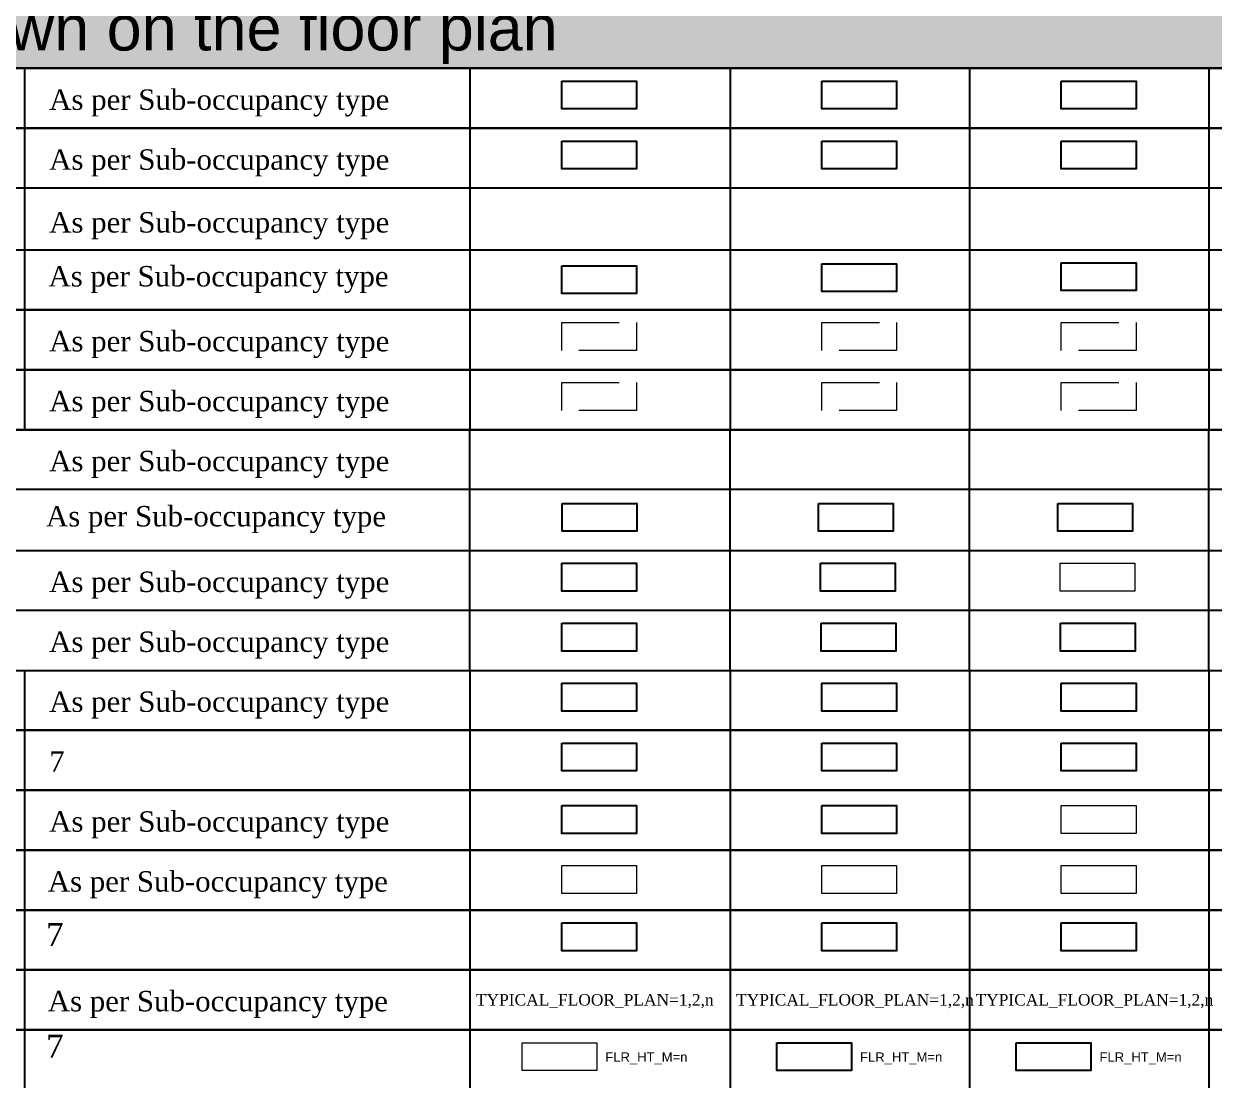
# Model space of a CAD drawing. Header units: millimetres. Extents: x -9481 to -9286, y 28700 to 28853.
# Drawn here: x -9461.74 to -9451.39, y 28801.77 to 28810.95 of the extents above; entities that cross this region are included whole.
import ezdxf

# ---------------------------------------------------------------- set-up
doc = ezdxf.new("R2010")
doc.units = ezdxf.units.MM
doc.linetypes.add('CONTINULUS', pattern=[0])
doc.linetypes.add('DASHED', pattern=[0.75, 0.5, -0.25])
for name, color, linetype in [('BLK_1_FLR_-2_FAR_AREA_ADD', 7, 'Continuous'), ('BLK_1_FLR_0_APPROVED_CONSTRUCTION', 7, 'Continuous'), ('BLK_1_FLR_0_CARPET_AREA', 25, 'Continuous'), ('BLK_1_FLR_0_CRPT_AREA_DEDUCT_EXISTING', 7, 'Continuous'), ('BLK_1_FLR_0_DEMOLITION_AREA', 7, 'Continuous'), ('BLK_1_FLR_0_FAR_AREA_DEDUCT', 7, 'Continuous'), ('BLK_1_FLR_0_FAR_AREA_DEDUCT_EXISTING', 7, 'Continuous'), ('BLK_1_FLR_1_APPROVED_CONSTRUCTION', 7, 'Continuous'), ('BLK_1_FLR_1_CARPET_AREA', 25, 'Continuous'), ('BLK_1_FLR_1_CARPET_AREA_EXISTING', 25, 'Continuous'), ('BLK_1_FLR_1_CRPT_AREA_DEDUCT_EXISTING', 7, 'Continuous'), ('BLK_1_FLR_1_DEMOLITION_AREA', 7, 'Continuous'), ('BLK_1_FLR_1_FAR_AREA_DEDUCT', 7, 'Continuous'), ('BLK_1_FLR_1_FAR_AREA_DEDUCT_EXISTING', 7, 'Continuous'), ('BLK_1_FLR_1_ROOF_AREA', 7, 'Continuous'), ('BLK_1_FLR_2_APPROVED_CONSTRUCTION', 7, 'Continuous'), ('BLK_1_FLR_2_CRPT_AREA_DEDUCT_EXISTING', 7, 'Continuous'), ('BLK_1_FLR_2_DEMOLITION_AREA', 7, 'Continuous'), ('BLK_1_FLR_2_FAR_AREA_DEDUCT', 7, 'Continuous'), ('BLK_1_FLR_2_FAR_AREA_DEDUCT_EXISTING', 7, 'Continuous'), ('BLK_1_FLR_2_ROOF_AREA', 7, 'Continuous'), ('BLK_1_PLANTATION_GREENSTRIP', 7, 'Continuous'), ('BLK_3_FLR_0_ROOF_AREA', 7, 'Continuous'), ('HATCH', 7, 'Continuous')]:
    doc.layers.add(name, color=color, linetype=linetype)
for name, color, linetype, plot in [('BLK_1_FLR_0_BLT_UP_AREA', 25, 'Continuous', False), ('BLK_1_FLR_0_BLT_UP_AREA_DEDUCT', 25, 'Continuous', False), ('BLK_1_FLR_0_CARPET_AREA_EXISTING', 7, 'Continuous', False), ('BLK_1_FLR_1_BLT_UP_AREA', 25, 'Continuous', False), ('BLK_1_FLR_1_BLT_UP_AREA_DEDUCT', 25, 'Continuous', False), ('BLK_1_FLR_1_STAIR_1', 1, 'Continuous', False), ('BLK_1_FLR_2_BLT_UP_AREA', 7, 'Continuous', False), ('BLK_1_FLR_2_BLT_UP_AREA_DEDUCT', 7, 'Continuous', False), ('BLK_1_FLR_2_STAIR_1', 1, 'Continuous', False)]:
    doc.layers.add(name, color=color, linetype=linetype, plot=plot)
for name, color, linetype, lineweight in [('BLK_1_FLR_0_BLT_UP_AREA_DEDUCT_EXISTING', 11, 'DASHED', 9), ('BLK_1_FLR_0_BLT_UP_AREA_EXISTING', 11, 'DASHED', 9), ('BLK_1_FLR_0_CRPT_AREA_DEDUCT', 7, 'Continuous', 0), ('BLK_1_FLR_0_STAIR_1', 7, 'Continuous', 0), ('BLK_1_FLR_1_BLT_UP_AREA_DEDUCT_EXISTING', 11, 'DASHED', 9), ('BLK_1_FLR_1_BLT_UP_AREA_EXISTING', 11, 'DASHED', 9), ('BLK_1_FLR_1_CRPT_AREA_DEDUCT', 7, 'Continuous', 0), ('BLK_1_FLR_2_BLT_UP_AREA_DEDUCT_EXISTING', 11, 'DASHED', 9), ('BLK_1_FLR_2_BLT_UP_AREA_EXISTING', 11, 'DASHED', 9), ('BLK_1_FLR_2_CARPET_AREA', 7, 'Continuous', 0), ('BLK_1_FLR_2_CARPET_AREA_EXISTING', 7, 'Continuous', 0), ('BLK_1_FLR_2_CRPT_AREA_DEDUCT', 7, 'Continuous', 0)]:
    doc.layers.add(name, color=color, linetype=linetype, lineweight=lineweight)
doc.styles.add('MtXpl_Georgia', font='georgiab.ttf')
doc.styles.get("Standard").update_dxf_attribs({"font": 'arial.ttf', "height": 0.25})
doc.styles.add('TNR', font='times.ttf', dxfattribs={"height": 0.5})

# ---------------------------------------------------------------- blocks, each defined once
blk = doc.blocks.new('H2')
at = {"layer": 'HATCH', "linetype": 'CONTINULUS', "ltscale": 0.05}
h = blk.add_hatch(color=241, dxfattribs=at)
h.dxf.hatch_style = 1
h.paths.add_polyline_path([(-9435.455, 28804.6), (-9435.455, 28803.827), (-9396.427, 28803.827), (-9396.427, 28804.6)])
blk.add_lwpolyline([(-9435.455, 28804.6), (-9396.427, 28804.6), (-9396.427, 28803.827), (-9435.455, 28803.827), (-9435.455, 28804.6)], close=True)
at = {"color": 18, "insert": (-9420.014, 28804.373), "char_height": 0.39118, "attachment_point": 1}
blk.add_mtext_dynamic_manual_height_columns('Layers to be drawn on the floor plan', width=11.88863, gutter_width=1.633, heights=[0], dxfattribs=at)

msp = doc.modelspace()

# ---------------------------------------------------------------- linework, layer by layer
for p, q in [((-9461.731845, 28810.561705), (-9461.731845, 28810.039555)), ((-9457.862239, 28810.561705), (-9457.862239, 28810.041058)), ((-9455.60159, 28810.561705), (-9455.60159, 28810.041058)), ((-9453.52083, 28810.561705), (-9453.52083, 28810.041058)), ((-9451.440064, 28810.561705), (-9451.440064, 28810.041058)), ((-9461.731845, 28810.041058), (-9461.731845, 28809.518908)), ((-9457.862239, 28810.041058), (-9457.862239, 28809.520411)), ((-9455.60159, 28810.041058), (-9455.60159, 28809.520411)), ((-9453.52083, 28810.041058), (-9453.52083, 28809.520411)), ((-9451.440064, 28810.041058), (-9451.440064, 28809.520411)), ((-9461.731845, 28808.463269), (-9461.731845, 28807.941118)), ((-9457.862239, 28808.463269), (-9457.862239, 28807.942622)), ((-9455.60159, 28808.463269), (-9455.60159, 28807.942622)), ((-9453.52083, 28808.463269), (-9453.52083, 28807.942622)), ((-9451.440064, 28808.463269), (-9451.440064, 28807.942622)), ((-9461.731845, 28807.942622), (-9461.731845, 28807.420471)), ((-9457.862239, 28807.942622), (-9457.862239, 28807.421975)), ((-9455.60159, 28807.942622), (-9455.60159, 28807.421975)), ((-9453.52083, 28807.942622), (-9453.52083, 28807.421975)), ((-9451.440064, 28807.942622), (-9451.440064, 28807.421975)), ((-9461.731845, 28805.331172), (-9461.731845, 28804.809022)), ((-9457.862239, 28805.331172), (-9457.862239, 28804.810525)), ((-9455.60159, 28805.331172), (-9455.60159, 28804.810525)), ((-9453.52083, 28805.331172), (-9453.52083, 28804.810525)), ((-9451.440064, 28805.331172), (-9451.440064, 28804.810525)), ((-9461.731845, 28804.810525), (-9461.731845, 28804.288375)), ((-9457.862239, 28804.810525), (-9457.862239, 28804.289878)), ((-9455.60159, 28804.810525), (-9455.60159, 28804.289878)), ((-9453.52083, 28804.810525), (-9453.52083, 28804.289878)), ((-9451.440064, 28804.810525), (-9451.440064, 28804.289878)), ((-9461.731845, 28804.289878), (-9461.731845, 28803.767728)), ((-9457.862239, 28804.289878), (-9457.862239, 28803.769231)), ((-9455.60159, 28804.289878), (-9455.60159, 28803.248584)), ((-9453.52083, 28804.289878), (-9453.52083, 28803.248584)), ((-9451.440064, 28804.289878), (-9451.440064, 28803.248584)), ((-9461.731845, 28803.769231), (-9461.731845, 28803.247081)), ((-9457.862239, 28803.769231), (-9457.862239, 28803.248584)), ((-9461.731845, 28803.248584), (-9461.731845, 28802.726434)), ((-9457.862239, 28803.248584), (-9457.862239, 28802.727938)), ((-9455.60159, 28803.248584), (-9455.60159, 28802.727938)), ((-9453.52083, 28803.248584), (-9453.52083, 28802.727938)), ((-9451.440064, 28803.248584), (-9451.440064, 28802.727938)), ((-9461.731845, 28802.727938), (-9461.731845, 28802.726434)), ((-9461.731845, 28802.727938), (-9461.731845, 28802.205787)), ((-9457.862239, 28802.727938), (-9457.862239, 28802.207291)), ((-9455.60159, 28802.727938), (-9455.60159, 28802.207291)), ((-9453.52083, 28802.727938), (-9453.52083, 28802.207291)), ((-9451.440064, 28802.727938), (-9451.440064, 28802.207291)), ((-9461.731845, 28802.207291), (-9461.731845, 28801.68514)), ((-9461.731845, 28802.207291), (-9461.731845, 28802.205787)), ((-9457.862239, 28802.207291), (-9457.862239, 28801.686644)), ((-9455.60159, 28802.207291), (-9455.60159, 28801.686644)), ((-9453.52083, 28802.207291), (-9453.52083, 28801.686644)), ((-9451.440064, 28802.207291), (-9451.440064, 28801.686644))]:
    msp.add_line(p, q)
at = {"color": 7, "linetype": 'CONTINULUS', "ltscale": 0.05}
for p, q in [((-9461.731845, 28809.520411), (-9461.731845, 28808.463269)), ((-9457.862239, 28809.520411), (-9457.862239, 28808.463269)), ((-9455.60159, 28809.520411), (-9455.60159, 28808.463269)), ((-9453.52083, 28809.520411), (-9453.52083, 28808.463269)), ((-9451.440064, 28809.520411), (-9451.440064, 28808.463269))]:
    msp.add_line(p, q, dxfattribs=at)
for points in [[(-9481.2579, 28810.041058), (-9481.2579, 28810.561705), (-9442.229952, 28810.561705), (-9442.229952, 28810.041058), (-9470.864214, 28810.041058)], [(-9470.864214, 28810.041058), (-9442.229952, 28810.041058), (-9442.229952, 28809.520411), (-9470.864214, 28809.520411)], [(-9470.864214, 28808.983915), (-9442.229952, 28808.983915), (-9442.229952, 28808.463269), (-9470.864214, 28808.463269)], [(-9481.2579, 28807.942622), (-9481.2579, 28808.463269), (-9442.229952, 28808.463269), (-9442.229952, 28807.942622), (-9470.864214, 28807.942622)], [(-9470.864214, 28808.463269), (-9442.229952, 28808.463269), (-9442.229952, 28807.942622), (-9470.864214, 28807.942622)], [(-9470.864214, 28807.942622), (-9442.229952, 28807.942622), (-9442.229952, 28807.421975), (-9470.864214, 28807.421975)], [(-9470.864214, 28807.421975), (-9442.229952, 28807.421975), (-9442.229952, 28806.901328), (-9470.864214, 28806.901328)], [(-9481.2579, 28805.331172), (-9481.2579, 28806.372466), (-9442.229952, 28806.372466), (-9442.229952, 28805.851819), (-9470.864214, 28805.851819)], [(-9481.2579, 28803.248584), (-9481.2579, 28805.331172), (-9442.229952, 28805.331172), (-9442.229952, 28804.810525), (-9481.2579, 28804.810525)], [(-9481.2579, 28804.289878), (-9481.2579, 28804.810525), (-9442.229952, 28804.810525), (-9442.229952, 28804.289878), (-9481.2579, 28804.289878)], [(-9481.2579, 28803.769231), (-9481.2579, 28804.289878), (-9442.229952, 28804.289878), (-9442.229952, 28803.769231), (-9470.864214, 28803.769231)], [(-9470.864214, 28803.769231), (-9442.229952, 28803.769231), (-9442.229952, 28803.248584), (-9481.2579, 28803.248584)], [(-9481.2579, 28801.686644), (-9481.2579, 28802.207291), (-9442.229952, 28802.207291), (-9442.229952, 28801.686644), (-9470.864214, 28801.686644)]]:
    msp.add_lwpolyline(points)
for points in [[(-9481.2579, 28803.248584), (-9442.229952, 28803.248584), (-9442.229952, 28802.727938), (-9481.2579, 28802.727938), (-9481.2579, 28803.248584)], [(-9481.2579, 28802.727938), (-9442.229952, 28802.727938), (-9442.229952, 28802.207291), (-9481.2579, 28802.207291), (-9481.2579, 28802.727938)]]:
    msp.add_lwpolyline(points, close=True)
at = {"layer": 'BLK_1_FLR_-2_FAR_AREA_ADD', "color": 7, "linetype": 'CONTINULUS', "ltscale": 0.05}
for p, q in [((-9457.862239, 28805.331172), (-9457.862239, 28807.421975)), ((-9455.60159, 28805.331172), (-9455.60159, 28807.421975)), ((-9453.52083, 28805.331172), (-9453.52083, 28807.421975)), ((-9451.440064, 28805.331172), (-9451.440064, 28807.421975))]:
    msp.add_line(p, q, dxfattribs=at)
at = {"layer": 'BLK_1_FLR_0_APPROVED_CONSTRUCTION', "color": 11}
msp.add_lwpolyline([(-9457.064156, 28805.220044), (-9456.414975, 28805.220044), (-9456.414975, 28804.977895), (-9457.064156, 28804.977895)], close=True, dxfattribs=at)
at = {"layer": 'BLK_1_FLR_0_BLT_UP_AREA', "color": 11}
msp.add_lwpolyline([(-9457.064156, 28810.450577), (-9456.414975, 28810.450577), (-9456.414975, 28810.208428), (-9457.064156, 28810.208428)], close=True, dxfattribs=at)
at = {"layer": 'BLK_1_FLR_0_BLT_UP_AREA_DEDUCT', "color": 11}
msp.add_lwpolyline([(-9457.064156, 28809.92993), (-9456.414975, 28809.92993), (-9456.414975, 28809.687781), (-9457.064156, 28809.687781)], close=True, dxfattribs=at)
at = {"layer": 'BLK_1_FLR_0_BLT_UP_AREA_DEDUCT_EXISTING', "color": 11}
msp.add_lwpolyline([(-9457.064156, 28807.831494), (-9456.414975, 28807.831494), (-9456.414975, 28807.589344), (-9457.064156, 28807.589344)], close=True, dxfattribs=at)
at = {"layer": 'BLK_1_FLR_0_BLT_UP_AREA_EXISTING', "color": 11}
msp.add_lwpolyline([(-9457.064156, 28808.35214), (-9456.414975, 28808.35214), (-9456.414975, 28808.109991), (-9457.064156, 28808.109991)], close=True, dxfattribs=at)
at = {"layer": 'BLK_1_FLR_0_CARPET_AREA', "color": 11}
msp.add_lwpolyline([(-9457.064156, 28804.156373), (-9456.414975, 28804.156373), (-9456.414975, 28803.914223), (-9457.064156, 28803.914223)], close=True, dxfattribs=at)
at = {"layer": 'BLK_1_FLR_0_CARPET_AREA_EXISTING', "color": 11, "linetype": 'CONTINULUS', "ltscale": 0.05}
msp.add_lwpolyline([(-9457.064156, 28806.261338), (-9456.414975, 28806.261338), (-9456.414975, 28806.019189), (-9457.064156, 28806.019189)], close=True, dxfattribs=at)
at = {"layer": 'BLK_1_FLR_0_CRPT_AREA_DEDUCT', "color": 11}
msp.add_lwpolyline([(-9457.064156, 28803.635726), (-9456.414975, 28803.635726), (-9456.414975, 28803.393576), (-9457.064156, 28803.393576)], close=True, dxfattribs=at)
at = {"layer": 'BLK_1_FLR_0_CRPT_AREA_DEDUCT_EXISTING', "color": 11, "linetype": 'CONTINULUS', "ltscale": 0.05}
msp.add_lwpolyline([(-9457.064156, 28805.740691), (-9456.414975, 28805.740691), (-9456.414975, 28805.498542), (-9457.064156, 28805.498542)], close=True, dxfattribs=at)
at = {"layer": 'BLK_1_FLR_0_DEMOLITION_AREA', "color": 7}
msp.add_lwpolyline([(-9457.064156, 28804.699397), (-9456.414975, 28804.699397), (-9456.414975, 28804.457248), (-9457.064156, 28804.457248)], close=True, dxfattribs=at)
at = {"layer": 'BLK_1_FLR_0_FAR_AREA_DEDUCT', "color": 11, "linetype": 'CONTINULUS', "ltscale": 0.05}
msp.add_lwpolyline([(-9457.064156, 28808.846197), (-9456.414975, 28808.846197), (-9456.414975, 28808.604047), (-9457.064156, 28808.604047)], close=True, dxfattribs=at)
at = {"layer": 'BLK_1_FLR_0_FAR_AREA_DEDUCT_EXISTING', "color": 11, "linetype": 'CONTINULUS', "ltscale": 0.05}
msp.add_lwpolyline([(-9457.059821, 28806.781985), (-9456.41064, 28806.781985), (-9456.41064, 28806.539836), (-9457.059821, 28806.539836)], close=True, dxfattribs=at)
at = {"layer": 'BLK_1_FLR_0_STAIR_1'}
msp.add_lwpolyline([(-9457.408705, 28802.096163), (-9456.759524, 28802.096163), (-9456.759524, 28801.854013), (-9457.408705, 28801.854013)], close=True, dxfattribs=at)
at = {"layer": 'BLK_1_FLR_1_APPROVED_CONSTRUCTION', "color": 11}
msp.add_lwpolyline([(-9454.803507, 28805.220044), (-9454.154325, 28805.220044), (-9454.154325, 28804.977895), (-9454.803507, 28804.977895)], close=True, dxfattribs=at)
at = {"layer": 'BLK_1_FLR_1_BLT_UP_AREA', "color": 11}
msp.add_lwpolyline([(-9454.803507, 28810.450577), (-9454.154325, 28810.450577), (-9454.154325, 28810.208428), (-9454.803507, 28810.208428)], close=True, dxfattribs=at)
at = {"layer": 'BLK_1_FLR_1_BLT_UP_AREA_DEDUCT', "color": 11}
msp.add_lwpolyline([(-9454.803507, 28809.92993), (-9454.154325, 28809.92993), (-9454.154325, 28809.687781), (-9454.803507, 28809.687781)], close=True, dxfattribs=at)
at = {"layer": 'BLK_1_FLR_1_BLT_UP_AREA_DEDUCT_EXISTING', "color": 11}
msp.add_lwpolyline([(-9454.803507, 28807.831494), (-9454.154325, 28807.831494), (-9454.154325, 28807.589344), (-9454.803507, 28807.589344)], close=True, dxfattribs=at)
at = {"layer": 'BLK_1_FLR_1_BLT_UP_AREA_EXISTING', "color": 11}
msp.add_lwpolyline([(-9454.803507, 28808.35214), (-9454.154325, 28808.35214), (-9454.154325, 28808.109991), (-9454.803507, 28808.109991)], close=True, dxfattribs=at)
at = {"layer": 'BLK_1_FLR_1_CARPET_AREA', "color": 11}
msp.add_lwpolyline([(-9454.803507, 28804.156373), (-9454.154325, 28804.156373), (-9454.154325, 28803.914223), (-9454.803507, 28803.914223)], close=True, dxfattribs=at)
at = {"layer": 'BLK_1_FLR_1_CARPET_AREA_EXISTING', "color": 11, "linetype": 'CONTINULUS', "ltscale": 0.05}
msp.add_lwpolyline([(-9454.814993, 28806.261338), (-9454.165812, 28806.261338), (-9454.165812, 28806.019189), (-9454.814993, 28806.019189)], close=True, dxfattribs=at)
at = {"layer": 'BLK_1_FLR_1_CRPT_AREA_DEDUCT', "color": 11}
msp.add_lwpolyline([(-9454.803507, 28803.635726), (-9454.154325, 28803.635726), (-9454.154325, 28803.393576), (-9454.803507, 28803.393576)], close=True, dxfattribs=at)
at = {"layer": 'BLK_1_FLR_1_CRPT_AREA_DEDUCT_EXISTING', "color": 11, "linetype": 'CONTINULUS', "ltscale": 0.05}
msp.add_lwpolyline([(-9454.810484, 28805.740691), (-9454.161303, 28805.740691), (-9454.161303, 28805.498542), (-9454.810484, 28805.498542)], close=True, dxfattribs=at)
at = {"layer": 'BLK_1_FLR_1_DEMOLITION_AREA', "color": 7}
msp.add_lwpolyline([(-9454.803507, 28804.699397), (-9454.154325, 28804.699397), (-9454.154325, 28804.457248), (-9454.803507, 28804.457248)], close=True, dxfattribs=at)
at = {"layer": 'BLK_1_FLR_1_FAR_AREA_DEDUCT', "color": 11, "linetype": 'CONTINULUS', "ltscale": 0.05}
msp.add_lwpolyline([(-9454.803507, 28808.863536), (-9454.154325, 28808.863536), (-9454.154325, 28808.621387), (-9454.803507, 28808.621387)], close=True, dxfattribs=at)
at = {"layer": 'BLK_1_FLR_1_FAR_AREA_DEDUCT_EXISTING', "color": 11, "linetype": 'CONTINULUS', "ltscale": 0.05}
msp.add_lwpolyline([(-9454.83311, 28806.781985), (-9454.183929, 28806.781985), (-9454.183929, 28806.539836), (-9454.83311, 28806.539836)], close=True, dxfattribs=at)
at = {"layer": 'BLK_1_FLR_1_ROOF_AREA', "linetype": 'CONTINULUS', "ltscale": 0.05}
msp.add_lwpolyline([(-9454.803507, 28803.137456), (-9454.154325, 28803.137456), (-9454.154325, 28802.895307), (-9454.803507, 28802.895307)], close=True, dxfattribs=at)
at = {"layer": 'BLK_1_FLR_1_STAIR_1', "color": 7}
msp.add_lwpolyline([(-9455.195188, 28802.096163), (-9454.546007, 28802.096163), (-9454.546007, 28801.854013), (-9455.195188, 28801.854013)], close=True, dxfattribs=at)
at = {"layer": 'BLK_1_FLR_2_APPROVED_CONSTRUCTION', "color": 11}
msp.add_lwpolyline([(-9452.722747, 28805.220044), (-9452.073566, 28805.220044), (-9452.073566, 28804.977895), (-9452.722747, 28804.977895)], close=True, dxfattribs=at)
at = {"layer": 'BLK_1_FLR_2_BLT_UP_AREA', "color": 11}
msp.add_lwpolyline([(-9452.722747, 28810.450577), (-9452.073566, 28810.450577), (-9452.073566, 28810.208428), (-9452.722747, 28810.208428)], close=True, dxfattribs=at)
at = {"layer": 'BLK_1_FLR_2_BLT_UP_AREA_DEDUCT', "color": 11}
msp.add_lwpolyline([(-9452.722747, 28809.92993), (-9452.073566, 28809.92993), (-9452.073566, 28809.687781), (-9452.722747, 28809.687781)], close=True, dxfattribs=at)
at = {"layer": 'BLK_1_FLR_2_BLT_UP_AREA_DEDUCT_EXISTING', "color": 11}
msp.add_lwpolyline([(-9452.722747, 28807.831494), (-9452.073566, 28807.831494), (-9452.073566, 28807.589344), (-9452.722747, 28807.589344)], close=True, dxfattribs=at)
at = {"layer": 'BLK_1_FLR_2_BLT_UP_AREA_EXISTING', "color": 11}
msp.add_lwpolyline([(-9452.722747, 28808.35214), (-9452.073566, 28808.35214), (-9452.073566, 28808.109991), (-9452.722747, 28808.109991)], close=True, dxfattribs=at)
at = {"layer": 'BLK_1_FLR_2_CARPET_AREA', "color": 11}
msp.add_lwpolyline([(-9452.72274, 28804.156373), (-9452.073559, 28804.156373), (-9452.073559, 28803.914223), (-9452.72274, 28803.914223)], close=True, dxfattribs=at)
at = {"layer": 'BLK_1_FLR_2_CARPET_AREA_EXISTING', "color": 11, "linetype": 'CONTINULUS', "ltscale": 0.05}
msp.add_lwpolyline([(-9452.734227, 28806.261338), (-9452.085046, 28806.261338), (-9452.085046, 28806.019189), (-9452.734227, 28806.019189)], close=True, dxfattribs=at)
at = {"layer": 'BLK_1_FLR_2_CRPT_AREA_DEDUCT', "color": 11}
msp.add_lwpolyline([(-9452.72274, 28803.635726), (-9452.073559, 28803.635726), (-9452.073559, 28803.393576), (-9452.72274, 28803.393576)], close=True, dxfattribs=at)
at = {"layer": 'BLK_1_FLR_2_CRPT_AREA_DEDUCT_EXISTING', "color": 11, "linetype": 'CONTINULUS', "ltscale": 0.05}
msp.add_lwpolyline([(-9452.729718, 28805.740691), (-9452.080537, 28805.740691), (-9452.080537, 28805.498542), (-9452.729718, 28805.498542)], close=True, dxfattribs=at)
at = {"layer": 'BLK_1_FLR_2_DEMOLITION_AREA', "color": 7}
msp.add_lwpolyline([(-9452.722747, 28804.699397), (-9452.073566, 28804.699397), (-9452.073566, 28804.457248), (-9452.722747, 28804.457248)], close=True, dxfattribs=at)
at = {"layer": 'BLK_1_FLR_2_FAR_AREA_DEDUCT', "color": 11, "linetype": 'CONTINULUS', "ltscale": 0.05}
msp.add_lwpolyline([(-9452.722747, 28808.872787), (-9452.073566, 28808.872787), (-9452.073566, 28808.630638), (-9452.722747, 28808.630638)], close=True, dxfattribs=at)
at = {"layer": 'BLK_1_FLR_2_FAR_AREA_DEDUCT_EXISTING', "color": 11, "linetype": 'CONTINULUS', "ltscale": 0.05}
msp.add_lwpolyline([(-9452.752344, 28806.781985), (-9452.103163, 28806.781985), (-9452.103163, 28806.539836), (-9452.752344, 28806.539836)], close=True, dxfattribs=at)
at = {"layer": 'BLK_1_FLR_2_ROOF_AREA', "linetype": 'CONTINULUS', "ltscale": 0.05}
msp.add_lwpolyline([(-9452.72274, 28803.137456), (-9452.073559, 28803.137456), (-9452.073559, 28802.895307), (-9452.72274, 28802.895307)], close=True, dxfattribs=at)
at = {"layer": 'BLK_1_FLR_2_STAIR_1', "color": 7}
msp.add_lwpolyline([(-9453.114422, 28802.096163), (-9452.465241, 28802.096163), (-9452.465241, 28801.854013), (-9453.114422, 28801.854013)], close=True, dxfattribs=at)
at = {"layer": 'BLK_3_FLR_0_ROOF_AREA', "linetype": 'CONTINULUS', "ltscale": 0.05}
msp.add_lwpolyline([(-9457.064156, 28803.137456), (-9456.414975, 28803.137456), (-9456.414975, 28802.895307), (-9457.064156, 28802.895307)], close=True, dxfattribs=at)

# ---------------------------------------------------------------- block references
at = {"layer": 'BLK_1_PLANTATION_GREENSTRIP', "linetype": 'CONTINULUS'}
msp.add_blockref('H2', (-45.8028, 6.734683), dxfattribs=at)

# ---------------------------------------------------------------- texts
at = {"linetype": 'CONTINULUS', "style": 'MtXpl_Georgia'}
for s, height, p in [('As per Sub-occupancy type', 0.177478, (-9461.51733, 28810.200907)), ('As per Sub-occupancy type', 0.177478, (-9461.51733, 28809.68026)), ('As per Sub-occupancy type', 0.177478, (-9461.51733, 28809.13464)), ('As per Sub-occupancy type', 0.177478, (-9461.523742, 28808.666466)), ('As per Sub-occupancy type', 0.177478, (-9461.51733, 28808.102471)), ('As per Sub-occupancy type', 0.177478, (-9461.51733, 28807.581824)), ('As per Sub-occupancy type', 0.177478, (-9461.51733, 28807.061177)), ('As per Sub-occupancy type', 0.177478, (-9461.545417, 28806.581363)), ('As per Sub-occupancy type', 0.177478, (-9461.51733, 28806.011668)), ('As per Sub-occupancy type', 0.177478, (-9461.51733, 28805.491021)), ('As per Sub-occupancy type', 0.177478, (-9461.51733, 28804.970374)), ('7', 0.177478, (-9461.51733, 28804.449727)), ('As per Sub-occupancy type', 0.177478, (-9461.51733, 28803.92908)), ('As per Sub-occupancy type', 0.177478, (-9461.529411, 28803.408433)), ('7', 0.201222, (-9461.543382, 28802.935573)), ('As per Sub-occupancy type', 0.177478, (-9461.529411, 28802.368643)), ('7', 0.201222, (-9461.543382, 28801.964866))]:
    msp.add_text(s, height=height, dxfattribs=at).set_placement(p)
at = {"layer": 'BLK_1_FLR_0_BLT_UP_AREA', "color": 11, "insert": (-9457.809328, 28802.518822), "char_height": 0.1, "attachment_point": 1, "style": 'TNR'}
msp.add_mtext_dynamic_manual_height_columns('TYPICAL_FLOOR_PLAN=1,2,n', width=3.3155, gutter_width=2.5, heights=[0], dxfattribs=at)
at = {"layer": 'BLK_1_FLR_0_STAIR_1', "insert": (-9456.685077, 28802.011831), "char_height": 0.081, "attachment_point": 1}
msp.add_mtext_dynamic_manual_height_columns('FLR_HT_M=n', width=0.422056, gutter_width=0.405, heights=[0], dxfattribs=at)
at = {"layer": 'BLK_1_FLR_1_BLT_UP_AREA', "color": 11, "insert": (-9455.548679, 28802.518822), "char_height": 0.1, "attachment_point": 1, "style": 'TNR'}
msp.add_mtext_dynamic_manual_height_columns('TYPICAL_FLOOR_PLAN=1,2,n', width=3.3155, gutter_width=2.5, heights=[0], dxfattribs=at)
at = {"layer": 'BLK_1_FLR_1_STAIR_1', "color": 7, "insert": (-9454.47156, 28802.011831), "char_height": 0.081, "attachment_point": 1}
msp.add_mtext_dynamic_manual_height_columns('FLR_HT_M=n', width=0.422056, gutter_width=0.405, heights=[0], dxfattribs=at)
at = {"layer": 'BLK_1_FLR_2_BLT_UP_AREA', "color": 11, "insert": (-9453.46792, 28802.518822), "char_height": 0.1, "attachment_point": 1, "style": 'TNR'}
msp.add_mtext_dynamic_manual_height_columns('TYPICAL_FLOOR_PLAN=1,2,n', width=3.3155, gutter_width=2.5, heights=[0], dxfattribs=at)
at = {"layer": 'BLK_1_FLR_2_STAIR_1', "color": 7, "insert": (-9452.390794, 28802.011831), "char_height": 0.081, "attachment_point": 1}
msp.add_mtext_dynamic_manual_height_columns('FLR_HT_M=n', width=0.422056, gutter_width=0.405, heights=[0], dxfattribs=at)

doc.saveas('drawing.dxf')
